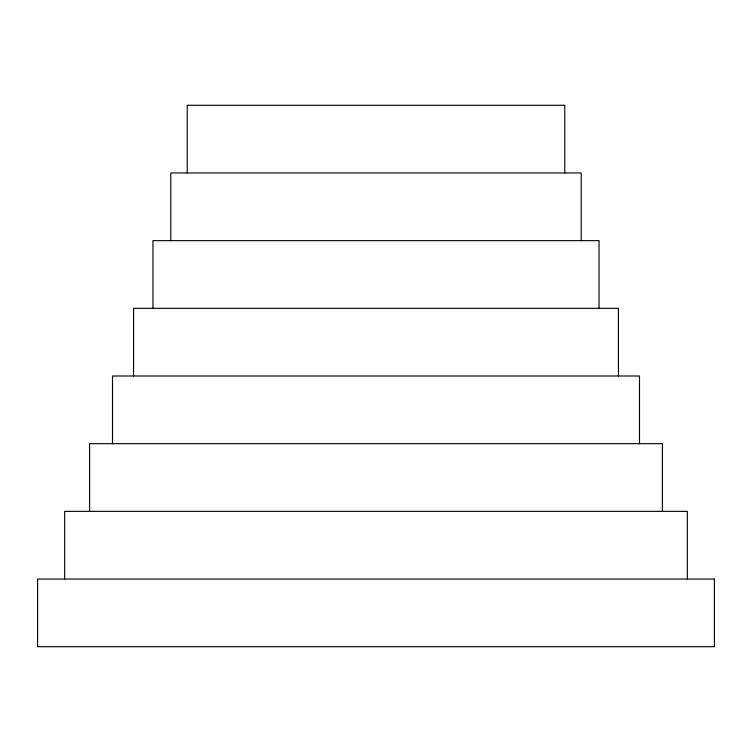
<?xml version="1.0" encoding="UTF-8"?>
<svg xmlns="http://www.w3.org/2000/svg" width="752" height="752" viewBox="0 0 752 752"><rect width="100%" height="100%" fill="white"/><g stroke="black" fill="none" stroke-linecap="round" stroke-linejoin="round"><path stroke-width="1.13" d="M687.328 579.04L687.328 511.36L64.672 511.36L64.672 579.04M662.418 511.36L662.418 443.68L89.582 443.68L89.582 511.36M639.501 443.68L639.501 376L112.499 376L112.499 443.68M618.426 376L618.426 308.32L133.574 308.32L133.574 376M599.034 308.32L599.034 240.64L152.966 240.64L152.966 308.32M581.193 240.64L581.193 172.96L170.807 172.96L170.807 240.64M564.771 172.96L564.771 105.28L187.229 105.28L187.229 172.96M714.4 579.04L37.6 579.04L37.6 646.72L714.4 646.72L714.4 579.04"/></g></svg>
